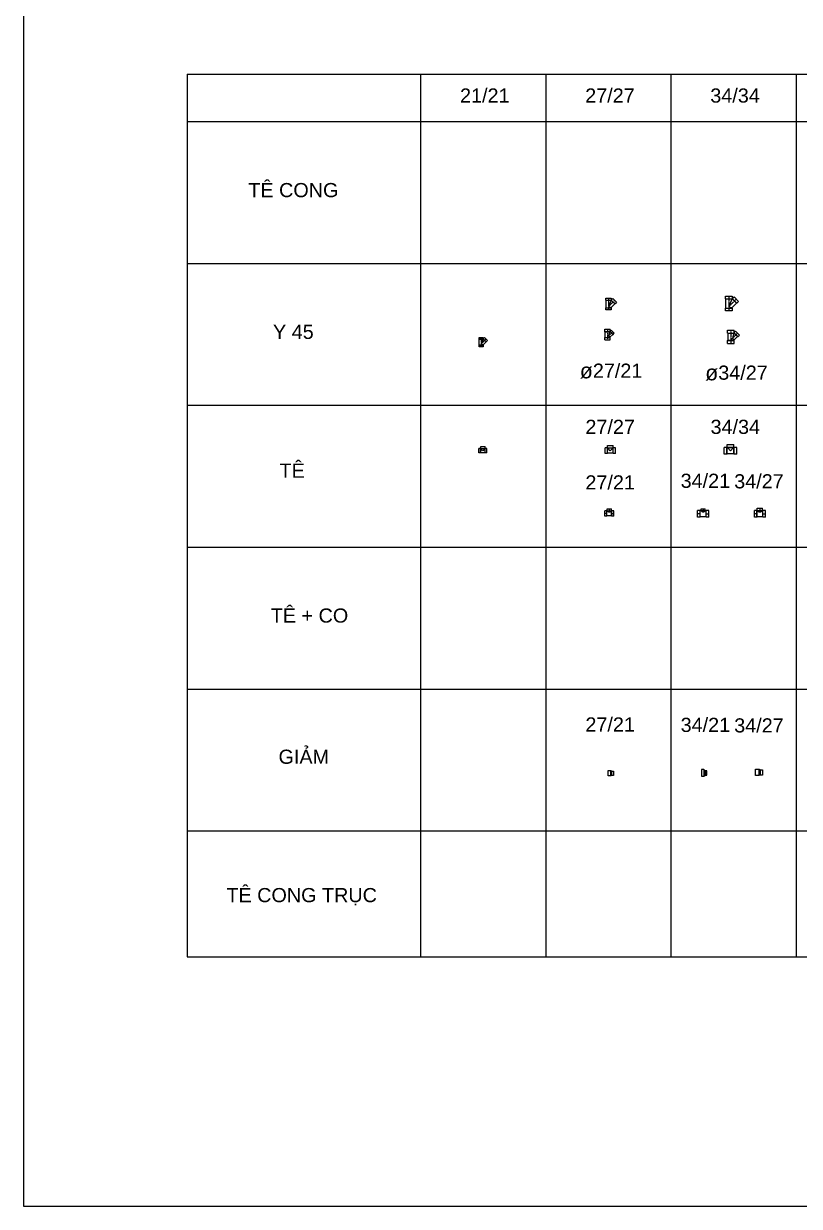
# Model space of a CAD drawing. Header units: millimetres. Extents: x 1218 to 72853, y -34712 to 16286.
# Drawn here: x 1218 to 5601, y -2726 to 3959 of the extents above; entities that cross this region are included whole.
import ezdxf
from ezdxf.enums import TextEntityAlignment as Align

# ---------------------------------------------------------------- set-up
doc = ezdxf.new("R2010")
doc.units = ezdxf.units.MM
doc.linetypes.add('CENTER2', pattern=[28.575, 19.05, -3.175, 3.175, -3.175])
doc.styles.get("Standard").update_dxf_attribs({"font": 'arial.ttf'})

# ---------------------------------------------------------------- blocks, each defined once
blk = doc.blocks.new('Y-D34x34 uPVC')
at = {"color": 8}
for p, q in [((-9.8, 18.4), (-9.8, -18.4)), ((-8.6, 17.3), (-8.6, -17.2)), ((0, 0), (-7.1, -17.2)), ((41.6, -17.2), (0, 0)), ((42, -17.2), (42, 17.3)), ((43.1, 18.4), (43.1, -18.4)), ((43.1, -18.7), (18.7, -43.1)), ((44.7, -18.7), (18.7, -44.7))]:
    blk.add_line(p, q, dxfattribs=at)
at = {"color": 8, "linetype": 'CENTER2', "ltscale": 0.25}
blk.add_line((0, 0), (41.9, -41.9), dxfattribs=at)
blk.add_lwpolyline([(18.7, -44.7), (18.7, -43.1), (-7.1, -17.2), (-8.6, -17.2), (-9.8, -18.4), (-24.1, -18.4), (-24.1, 18.4), (-9.8, 18.4), (-8.6, 17.3), (42, 17.3), (43.1, 18.4), (57.5, 18.4), (57.5, -18.4), (43.1, -18.4), (42, -17.2), (41.6, -17.2), (43.1, -18.7), (44.7, -18.7), (54.9, -28.9), (28.9, -54.9)], close=True)
blk.add_lwpolyline([(57.5, 0), (-24.1, 0)], dxfattribs=at)
at = {"flags": 1}
for p in [(-9.8, 0), (43.1, 0), (31.7, -31.7)]:
    blk.add_attdef('AMC', p, '', height=0.5, dxfattribs=at)
blk = doc.blocks.new('Y-D27x27 uPVC')
at = {"color": 8}
for p, q in [((-8, 15), (-8, -15)), ((-7, 14.1), (-7, -14.1)), ((0, 0), (-5.8, -14.1)), ((33.9, -14.1), (0, 0)), ((34.2, -14.1), (34.2, 14.1)), ((35.2, 15), (35.2, -15)), ((35.1, -15.2), (15.2, -35.1)), ((36.5, -15.2), (15.2, -36.5))]:
    blk.add_line(p, q, dxfattribs=at)
at = {"color": 8, "linetype": 'CENTER2', "ltscale": 0.25}
blk.add_line((0, 0), (34.1, -34.1), dxfattribs=at)
blk.add_lwpolyline([(15.2, -36.5), (15.2, -35.1), (-5.8, -14.1), (-7, -14.1), (-8, -15), (-19.7, -15), (-19.7, 15), (-8, 15), (-7, 14.1), (34.2, 14.1), (35.2, 15), (46.9, 15), (46.9, -15), (35.2, -15), (34.2, -14.1), (33.9, -14.1), (35.1, -15.2), (36.5, -15.2), (44.7, -23.5), (23.5, -44.7)], close=True)
blk.add_lwpolyline([(46.9, 0), (-19.7, 0)], dxfattribs=at)
at = {"flags": 1}
for p in [(-8, 0), (35.2, 0), (25.9, -25.9)]:
    blk.add_attdef('AMC', p, '', height=0.5, dxfattribs=at)
blk = doc.blocks.new('Y-D21x21 uPVC')
at = {"color": 8}
for p, q in [((-6.4, 12), (-6.4, -12)), ((-5.6, 11.3), (-5.6, -11.2)), ((0, 0), (-4.7, -11.2)), ((27.2, -11.2), (0, 0)), ((27.4, -11.2), (27.4, 11.3)), ((28.1, 12), (28.1, -12)), ((28.1, -12.2), (12.2, -28.1)), ((29.2, -12.2), (12.2, -29.2))]:
    blk.add_line(p, q, dxfattribs=at)
at = {"color": 8, "linetype": 'CENTER2', "ltscale": 0.25}
blk.add_line((0, 0), (27.3, -27.3), dxfattribs=at)
blk.add_lwpolyline([(12.2, -29.2), (12.2, -28.1), (-4.7, -11.2), (-5.6, -11.2), (-6.4, -12), (-15.7, -12), (-15.7, 12), (-6.4, 12), (-5.6, 11.3), (27.4, 11.3), (28.1, 12), (37.5, 12), (37.5, -12), (28.1, -12), (27.4, -11.2), (27.2, -11.2), (28.1, -12.2), (29.2, -12.2), (35.8, -18.8), (18.8, -35.8)], close=True)
blk.add_lwpolyline([(37.5, 0), (-15.7, 0)], dxfattribs=at)
at = {"flags": 1}
for p in [(-6.4, 0), (28.1, 0), (20.7, -20.7)]:
    blk.add_attdef('AMC', p, '', height=0.5, dxfattribs=at)
blk = doc.blocks.new('TE-D21x21 uPVC')
for p, q in [((-23.046875, -12.5), (-23.046875, 12.5)), ((-13.28125, 12.5), (-23.046875, 12.5)), ((-12.5, 11.71875), (-13.28125, 12.5)), ((-12.5, 23.046875), (12.5, 23.046875)), ((-12.5, 13.28125), (-12.5, 23.046875)), ((-11.71875, 12.5), (-12.5, 13.28125)), ((-11.71875, 11.71875), (-12.5, 11.71875)), ((-11.71875, 11.71875), (-11.71875, 12.5)), ((11.71875, 12.5), (12.5, 13.28125)), ((11.71875, 11.71875), (11.71875, 12.5)), ((12.5, 11.71875), (11.71875, 11.71875)), ((12.5, 13.28125), (12.5, 23.046875)), ((12.5, 11.71875), (13.28125, 12.5)), ((23.046875, 12.5), (13.28125, 12.5)), ((23.046875, -12.5), (23.046875, 12.5)), ((-13.28125, -12.5), (-23.046875, -12.5)), ((-12.5, -11.71875), (-13.28125, -12.5)), ((12.5, -11.71875), (-12.5, -11.71875)), ((12.5, -11.71875), (13.28125, -12.5)), ((23.046875, -12.5), (13.28125, -12.5))]:
    blk.add_line(p, q)
at = {"color": 8}
for p, q in [((-13.28125, -12.5), (-13.28125, 12.5)), ((-12.5, 13.28125), (12.5, 13.28125)), ((-12.5, -11.71875), (-12.5, 11.71875)), ((-11.71875, 12.5), (11.71875, 12.5)), ((0, 0), (-11.71875, 11.71875)), ((11.71875, 11.71875), (0, 0)), ((12.5, -11.71875), (12.5, 11.71875)), ((13.28125, -12.5), (13.28125, 12.5))]:
    blk.add_line(p, q, dxfattribs=at)
at = {"flags": 1}
for p in [(-13.28125, 0), (0, 13.28125), (13.28125, 0)]:
    blk.add_attdef('AMC', p, '', height=0.5, dxfattribs=at)
blk = doc.blocks.new('TE-D27x27 uPVC')
for p, q in [((-28.578125, -15.5), (-28.578125, 15.5)), ((-16.46875, 15.5), (-28.578125, 15.5)), ((-15.5, 14.53125), (-16.46875, 15.5)), ((-15.5, 28.578125), (15.5, 28.578125)), ((-15.5, 16.46875), (-15.5, 28.578125)), ((-14.53125, 15.5), (-15.5, 16.46875)), ((-14.53125, 14.53125), (-15.5, 14.53125)), ((-14.53125, 14.53125), (-14.53125, 15.5)), ((14.53125, 15.5), (15.5, 16.46875)), ((14.53125, 14.53125), (14.53125, 15.5)), ((15.5, 14.53125), (14.53125, 14.53125)), ((15.5, 16.46875), (15.5, 28.578125)), ((15.5, 14.53125), (16.46875, 15.5)), ((28.578125, 15.5), (16.46875, 15.5)), ((28.578125, -15.5), (28.578125, 15.5)), ((-16.46875, -15.5), (-28.578125, -15.5)), ((-15.5, -14.53125), (-16.46875, -15.5)), ((15.5, -14.53125), (-15.5, -14.53125)), ((15.5, -14.53125), (16.46875, -15.5)), ((28.578125, -15.5), (16.46875, -15.5))]:
    blk.add_line(p, q)
at = {"color": 8}
for p, q in [((-16.46875, -15.5), (-16.46875, 15.5)), ((-15.5, 16.46875), (15.5, 16.46875)), ((-15.5, -14.53125), (-15.5, 14.53125)), ((-14.53125, 15.5), (14.53125, 15.5)), ((0, 0), (-14.53125, 14.53125)), ((14.53125, 14.53125), (0, 0)), ((15.5, -14.53125), (15.5, 14.53125)), ((16.46875, -15.5), (16.46875, 15.5))]:
    blk.add_line(p, q, dxfattribs=at)
at = {"flags": 1}
for p in [(-16.46875, 0), (0, 16.46875), (16.46875, 0)]:
    blk.add_attdef('AMC', p, '', height=0.5, dxfattribs=at)
blk = doc.blocks.new('TE-D34x34 uPVC')
for p, q in [((-35.03125, -19), (-35.03125, 19)), ((-20.1875, 19), (-35.03125, 19)), ((-19, 17.8125), (-20.1875, 19)), ((-19, 35.03125), (19, 35.03125)), ((-19, 20.1875), (-19, 35.03125)), ((-17.8125, 19), (-19, 20.1875)), ((-17.8125, 17.8125), (-19, 17.8125)), ((-17.8125, 17.8125), (-17.8125, 19)), ((17.8125, 19), (19, 20.1875)), ((17.8125, 17.8125), (17.8125, 19)), ((19, 17.8125), (17.8125, 17.8125)), ((19, 20.1875), (19, 35.03125)), ((19, 17.8125), (20.1875, 19)), ((35.03125, 19), (20.1875, 19)), ((35.03125, -19), (35.03125, 19)), ((-20.1875, -19), (-35.03125, -19)), ((-19, -17.8125), (-20.1875, -19)), ((19, -17.8125), (-19, -17.8125)), ((19, -17.8125), (20.1875, -19)), ((35.03125, -19), (20.1875, -19))]:
    blk.add_line(p, q)
at = {"color": 8}
for p, q in [((-20.1875, -19), (-20.1875, 19)), ((-19, 20.1875), (19, 20.1875)), ((-19, -17.8125), (-19, 17.8125)), ((-17.8125, 19), (17.8125, 19)), ((0, 0), (-17.8125, 17.8125)), ((17.8125, 17.8125), (0, 0)), ((19, -17.8125), (19, 17.8125)), ((20.1875, -19), (20.1875, 19))]:
    blk.add_line(p, q, dxfattribs=at)
at = {"flags": 1}
for p in [(-20.1875, 0), (0, 20.1875), (20.1875, 0)]:
    blk.add_attdef('AMC', p, '', height=0.5, dxfattribs=at)
blk = doc.blocks.new('TE-D27x21 uPVC')
for p, q in [((-14.1, 15), (-25.8, 15)), ((-25.8, -15), (-25.8, 15)), ((-13.1, 14.1), (-14.1, 15)), ((-11.1, 14.1), (-13.1, 14.1)), ((-12, 15.5), (-12, 25.6)), ((-12, 25.6), (12, 25.6)), ((-11.1, 14.6), (-12, 15.5)), ((-11.1, 14.1), (-11.1, 14.6)), ((11.1, 14.6), (12, 15.5)), ((11.1, 14.1), (11.1, 14.6)), ((13.1, 14.1), (11.1, 14.1)), ((12, 15.5), (12, 25.6)), ((13.1, 14.1), (14.1, 15)), ((25.8, 15), (14.1, 15)), ((25.8, -15), (25.8, 15)), ((-14.1, -15), (-25.8, -15)), ((-13.1, -14.1), (-14.1, -15)), ((13.1, -14.1), (-13.1, -14.1)), ((13.1, -14.1), (14.1, -15)), ((25.8, -15), (14.1, -15))]:
    blk.add_line(p, q)
at = {"color": 8}
for p, q in [((-14.1, 0), (-25.8, 0)), ((-14.1, -15), (-14.1, 15)), ((-13.1, -14.1), (-13.1, 14.1)), ((-12, 15.5), (12, 15.5)), ((-11.1, 14.6), (11.1, 14.6)), ((0, 25.6), (0, 15.5)), ((13.1, -14.1), (13.1, 14.1)), ((14.1, -15), (14.1, 15)), ((14.1, 0), (25.8, 0))]:
    blk.add_line(p, q, dxfattribs=at)
blk.add_open_spline([(-11.1, 14.1), (-11.1, 14.1), (-11.1, 14.1), (-10.9, 13.9), (-10.7, 13.8), (-10.3, 13.5), (-10.1, 13.3), (-9.5, 12.9), (-9, 12.5), (-8.2, 12), (-8, 11.8), (-7.4, 11.4), (-7.1, 11.2), (-6.1, 10.7), (-5.4, 10.3), (-4, 9.6), (-3.2, 9.3), (-2, 9), (-1.6, 8.9), (-0.8, 8.8), (-0.4, 8.8), (0.4, 8.8), (0.8, 8.8), (1.6, 8.9), (2, 9), (3.2, 9.3), (4, 9.6), (5.4, 10.3), (6.1, 10.7), (7.1, 11.2), (7.4, 11.4), (8, 11.8), (8.2, 12), (9, 12.5), (9.5, 12.9), (10.1, 13.3), (10.3, 13.5), (10.7, 13.8), (10.9, 13.9), (11.1, 14.1), (11.1, 14.1), (11.1, 14.1)], degree=3, knots=[48.200018, 48.200018, 48.200018, 48.200018, 48.299161, 48.299161, 50.683504, 50.683504, 53.067847, 53.067847, 57.836533, 57.836533, 60.297414, 60.297414, 62.758294, 62.758294, 67.680056, 67.680056, 72.601817, 72.601817, 75.062698, 75.062698, 77.523578, 77.523578, 79.984459, 79.984459, 82.44534, 82.44534, 87.367101, 87.367101, 92.288863, 92.288863, 94.749743, 94.749743, 97.210624, 97.210624, 101.97931, 101.97931, 104.363653, 104.363653, 106.747996, 106.747996, 106.847138, 106.847138, 106.847138, 106.847138], dxfattribs=at)
at = {"flags": 1}
for p in [(-14.1, 0), (0, 15.5), (14.1, 0)]:
    blk.add_attdef('AMC', p, '', height=0.5, dxfattribs=at)
blk = doc.blocks.new('TE-D34x21 uPVC')
for p, q in [((-17.2, 18.4), (-31.6, 18.4)), ((-31.6, -18.4), (-31.6, 18.4)), ((-16.1, 17.2), (-17.2, 18.4)), ((-11.1, 17.2), (-16.1, 17.2)), ((-12, 18.7), (-12, 28.8)), ((-12, 28.8), (12, 28.8)), ((-11.1, 17.8), (-12, 18.7)), ((-11.1, 17.2), (-11.1, 17.8)), ((11.1, 17.8), (12, 18.7)), ((11.1, 17.2), (11.1, 17.8)), ((16.1, 17.2), (11.1, 17.2)), ((12, 18.7), (12, 28.8)), ((16.1, 17.2), (17.2, 18.4)), ((31.6, 18.4), (17.2, 18.4)), ((31.6, -18.4), (31.6, 18.4)), ((-17.2, -18.4), (-31.6, -18.4)), ((-16.1, -17.2), (-17.2, -18.4)), ((16.1, -17.2), (-16.1, -17.2)), ((16.1, -17.2), (17.2, -18.4)), ((31.6, -18.4), (17.2, -18.4))]:
    blk.add_line(p, q)
at = {"color": 8}
for p, q in [((-17.2, 0), (-31.6, 0)), ((-17.2, -18.4), (-17.2, 18.4)), ((-16.1, -17.2), (-16.1, 17.2)), ((-12, 18.7), (12, 18.7)), ((-11.1, 17.8), (11.1, 17.8)), ((0, 28.8), (0, 18.7)), ((16.1, -17.2), (16.1, 17.2)), ((17.2, -18.4), (17.2, 18.4)), ((17.2, 0), (31.6, 0))]:
    blk.add_line(p, q, dxfattribs=at)
blk.add_open_spline([(-11.1, 17.2), (-11.1, 17.2), (-11.1, 17.2), (-10.9, 17.1), (-10.7, 17), (-10.3, 16.7), (-10.1, 16.5), (-9.5, 16.1), (-9, 15.7), (-8.2, 15.2), (-8, 15), (-7.4, 14.6), (-7.1, 14.4), (-6.1, 13.9), (-5.4, 13.5), (-4, 12.8), (-3.2, 12.5), (-2, 12.2), (-1.6, 12.1), (-0.8, 12), (-0.4, 12), (0.4, 12), (0.8, 12), (1.6, 12.1), (2, 12.2), (3.2, 12.5), (4, 12.8), (5.4, 13.5), (6.1, 13.9), (7.1, 14.4), (7.4, 14.6), (8, 15), (8.2, 15.2), (9, 15.7), (9.5, 16.1), (10.1, 16.5), (10.3, 16.7), (10.7, 17), (10.9, 17.1), (11.1, 17.2), (11.1, 17.2), (11.1, 17.2)], degree=3, knots=[48.200018, 48.200018, 48.200018, 48.200018, 48.299161, 48.299161, 50.683504, 50.683504, 53.067847, 53.067847, 57.836533, 57.836533, 60.297414, 60.297414, 62.758294, 62.758294, 67.680056, 67.680056, 72.601817, 72.601817, 75.062698, 75.062698, 77.523578, 77.523578, 79.984459, 79.984459, 82.44534, 82.44534, 87.367101, 87.367101, 92.288863, 92.288863, 94.749743, 94.749743, 97.210624, 97.210624, 101.97931, 101.97931, 104.363653, 104.363653, 106.747996, 106.747996, 106.847138, 106.847138, 106.847138, 106.847138], dxfattribs=at)
at = {"flags": 1}
for p in [(-17.2, 0), (0, 18.7), (17.2, 0)]:
    blk.add_attdef('AMC', p, '', height=0.5, dxfattribs=at)
blk = doc.blocks.new('TE-D34x27 uPVC')
for p, q in [((-17.2, 18.4), (-31.6, 18.4)), ((-31.6, -18.4), (-31.6, 18.4)), ((-16.1, 17.2), (-17.2, 18.4)), ((-13.8, 17.2), (-16.1, 17.2)), ((-15, 19), (-15, 31.7)), ((-15, 31.7), (15, 31.7)), ((-13.8, 17.9), (-15, 19)), ((-13.8, 17.2), (-13.8, 17.9)), ((13.8, 17.9), (15, 19)), ((13.8, 17.2), (13.8, 17.9)), ((16.1, 17.2), (13.8, 17.2)), ((15, 19), (15, 31.7)), ((16.1, 17.2), (17.2, 18.4)), ((31.6, 18.4), (17.2, 18.4)), ((31.6, -18.4), (31.6, 18.4)), ((-17.2, -18.4), (-31.6, -18.4)), ((-16.1, -17.2), (-17.2, -18.4)), ((16.1, -17.2), (-16.1, -17.2)), ((16.1, -17.2), (17.2, -18.4)), ((31.6, -18.4), (17.2, -18.4))]:
    blk.add_line(p, q)
at = {"color": 8}
for p, q in [((-17.2, 0), (-31.6, 0)), ((-17.2, -18.4), (-17.2, 18.4)), ((-16.1, -17.2), (-16.1, 17.2)), ((-15, 19), (15, 19)), ((-13.8, 17.9), (13.8, 17.9)), ((0, 31.7), (0, 19)), ((16.1, -17.2), (16.1, 17.2)), ((17.2, -18.4), (17.2, 18.4)), ((17.2, 0), (31.6, 0))]:
    blk.add_line(p, q, dxfattribs=at)
blk.add_open_spline([(-13.8, 17.2), (-13.8, 17.2), (-13.8, 17.2), (-13.6, 17.1), (-13.4, 16.9), (-12.9, 16.6), (-12.7, 16.4), (-11.9, 15.8), (-11.3, 15.3), (-10.3, 14.7), (-10, 14.4), (-9.2, 14), (-8.8, 13.7), (-7.6, 13), (-6.8, 12.5), (-5, 11.7), (-4, 11.3), (-2.5, 10.9), (-2, 10.8), (-1, 10.7), (-0.5, 10.7), (0.5, 10.7), (1, 10.7), (2, 10.8), (2.5, 10.9), (4, 11.3), (5, 11.7), (6.8, 12.5), (7.6, 13), (8.8, 13.7), (9.2, 14), (10, 14.4), (10.3, 14.7), (11.3, 15.3), (11.9, 15.8), (12.7, 16.4), (12.9, 16.6), (13.4, 16.9), (13.6, 17.1), (13.8, 17.2), (13.8, 17.2), (13.8, 17.2)], degree=3, knots=[48.200018, 48.200018, 48.200018, 48.200018, 48.299161, 48.299161, 50.683504, 50.683504, 53.067847, 53.067847, 57.836533, 57.836533, 60.297414, 60.297414, 62.758294, 62.758294, 67.680056, 67.680056, 72.601817, 72.601817, 75.062698, 75.062698, 77.523578, 77.523578, 79.984459, 79.984459, 82.44534, 82.44534, 87.367101, 87.367101, 92.288863, 92.288863, 94.749743, 94.749743, 97.210624, 97.210624, 101.97931, 101.97931, 104.363653, 104.363653, 106.747996, 106.747996, 106.847138, 106.847138, 106.847138, 106.847138], dxfattribs=at)
at = {"flags": 1}
for p in [(-17.2, 0), (0, 19), (17.2, 0)]:
    blk.add_attdef('AMC', p, '', height=0.5, dxfattribs=at)
blk = doc.blocks.new('GIAM-D34x27 uPVC')
at = {"color": 8}
for p, q in [((-2.2, -18.4), (-2.2, 18.4)), ((4.7, -15), (4.7, 15))]:
    blk.add_line(p, q, dxfattribs=at)
blk.add_lwpolyline([(16, 15), (16, -15), (4.7, -15), (-2.2, -18.4), (-22.6, -18.4), (-22.6, 18.4), (-2.2, 18.4), (4.7, 15)], close=True)
at = {"flags": 1}
for p in [(-2.2, 0), (4.7, 0)]:
    blk.add_attdef('AMC', p, '', height=0.5, dxfattribs=at)
blk = doc.blocks.new('GIAM-D34x21 uPVC')
at = {"color": 8}
for p, q in [((-2.2, 18.4), (-2.2, -18.4)), ((5.6, 12), (5.6, -12))]:
    blk.add_line(p, q, dxfattribs=at)
blk.add_lwpolyline([(5.6, 12), (-2.2, 18.4), (-15.7, 18.4), (-15.7, -18.4), (-2.2, -18.4), (5.6, -12), (15.7, -12), (15.7, 12)], close=True)
at = {"flags": 1}
for p in [(-2.2, 0), (5.6, 0)]:
    blk.add_attdef('AMC', p, '', height=0.5, dxfattribs=at)
blk = doc.blocks.new('GIAM-D27x21 uPVC')
at = {"color": 8}
for p, q in [((-1.6, -15), (-1.6, 15)), ((3.9, -12), (3.9, 12))]:
    blk.add_line(p, q, dxfattribs=at)
blk.add_lwpolyline([(13, 12), (13, -12), (3.9, -12), (-1.6, -15), (-18, -15), (-18, 15), (-1.6, 15), (3.9, 12)], close=True)
at = {"flags": 1}
for p in [(-1.6, 0), (3.9, 0)]:
    blk.add_attdef('AMC', p, '', height=0.5, dxfattribs=at)
blk = doc.blocks.new('Y-D27x21 uPVC')
for p, q in [((-15.1, 30.6), (-15.1, 43.5)), ((-15.1, 43.5), (15.1, 43.5)), ((-14, 29.5), (-15.1, 30.6)), ((-14, 29.5), (-14, -2.2)), ((14, -1.6), (30.3, 14.6)), ((15.1, 32.3), (15.1, 43.5)), ((15.1, 32.3), (21.1, 38.4)), ((21.1, 38.4), (38.4, 21.1)), ((30.3, 14.6), (31.8, 14.6)), ((31.8, 14.6), (38.4, 21.1)), ((-14, -2.2), (-15.1, -3.3)), ((-15.1, -16.2), (-15.1, -3.3)), ((-15.1, -16.2), (15.1, -16.2)), ((14, -1.6), (14, -2.2)), ((14, -2.2), (15.1, -3.3)), ((15.1, -16.2), (15.1, -3.3))]:
    blk.add_line(p, q)
at = {"color": 8}
for p, q in [((-15.1, 30.6), (14.9, 30.6)), ((-14, 29.5), (14, 29.5)), ((14.7, 30.2), (30.3, 14.6)), ((14.9, 31.6), (31.8, 14.6)), ((-15.1, -3.3), (15.1, -3.3)), ((-14, -2.2), (14, -2.2))]:
    blk.add_line(p, q, dxfattribs=at)
at = {"color": 8, "linetype": 'CENTER2', "ltscale": 0.25}
blk.add_line((0, 0), (29.7, 29.7), dxfattribs=at)
blk.add_lwpolyline([(0, 43.5), (0, -16.2)], dxfattribs=at)
at = {"color": 8}
for points, knots in [([(14, 29.5), (14, 29.5), (13.9, 29.4), (13.9, 29.3), (13.8, 29.2), (13.8, 28.9), (13.7, 28.8), (13.6, 28.4), (13.5, 28.1), (13.2, 27.5), (13.1, 27.1), (12.9, 26.4), (12.7, 26.1), (12.5, 25.3), (12.4, 24.9), (12, 24), (11.9, 23.4), (11.5, 22.2), (11.3, 21.5), (10.9, 20.3), (10.7, 19.6), (10.3, 18.3), (10.1, 17.6), (9.7, 16.2), (9.6, 15.5), (9.3, 14.1), (9.1, 13.4), (8.9, 12), (8.8, 11.4), (8.6, 10), (8.6, 9.3), (8.6, 8.6), (8.6, 8.2), (8.6, 7.8), (8.7, 7), (8.7, 6.6), (8.9, 5.9), (8.9, 5.5), (9.2, 4.7), (9.3, 4.4), (9.6, 3.7), (9.7, 3.3), (10.1, 2.7), (10.2, 2.4), (10.6, 1.8), (10.8, 1.6), (11.2, 1.1), (11.4, 0.9), (11.7, 0.5), (11.9, 0.3), (12.2, -0.1), (12.4, -0.2), (12.7, -0.5), (12.8, -0.6), (13.1, -0.9), (13.2, -1), (13.5, -1.2), (13.6, -1.3), (13.7, -1.4), (13.8, -1.5), (13.9, -1.5), (14, -1.6), (14, -1.6), (14, -1.6), (14, -1.6)], [167.258807, 167.258807, 167.258807, 167.258807, 168.361284, 168.361284, 170.565726, 170.565726, 172.770168, 172.770168, 176.441741, 176.441741, 180.113314, 180.113314, 183.784887, 183.784887, 187.45646, 187.45646, 192.99296, 192.99296, 198.52946, 198.52946, 204.06596, 204.06596, 209.60246, 209.60246, 215.138961, 215.138961, 220.675461, 220.675461, 226.211961, 226.211961, 231.748461, 231.748461, 231.748461, 234.875302, 234.875302, 238.002142, 238.002142, 241.128982, 241.128982, 244.255823, 244.255823, 247.382663, 247.382663, 250.509503, 250.509503, 253.636344, 253.636344, 256.763184, 256.763184, 259.646115, 259.646115, 262.529046, 262.529046, 265.411976, 265.411976, 268.294907, 268.294907, 271.177838, 271.177838, 274.060769, 274.060769, 276.943699, 276.943699, 279.82663, 279.82663, 279.82663, 279.82663]), ([(14.9, 30.6), (14.8, 30.5), (14.8, 30.4), (14.7, 30.3), (14.7, 30.3), (14.7, 30.2)], [2.659589, 2.659589, 2.659589, 2.659589, 5.092035, 5.092035, 6.89324, 6.89324, 6.89324, 6.89324]), ([(14.9, 30.6), (14.9, 30.8), (14.9, 31), (14.9, 31.4), (14.9, 31.5), (14.9, 31.6)], [2.018682, 2.018682, 2.018682, 2.018682, 3.54514, 3.54514, 4.403199, 4.403199, 4.403199, 4.403199])]:
    blk.add_open_spline(points, degree=3, knots=knots, dxfattribs=at)
blk.add_open_spline([(14.7, 30.2), (14.4, 30), (14.2, 29.7), (14, 29.5)], degree=3, dxfattribs=at)
blk.add_open_spline([(15.1, 32.3), (15.1, 32.3), (15.1, 32.3), (15.1, 32.3), (15.1, 32.2), (15.1, 32.2), (15, 32.1), (15, 31.9), (15, 31.9), (14.9, 31.7), (14.9, 31.7), (14.9, 31.6)], degree=3, knots=[13.656763, 13.656763, 13.656763, 13.656763, 15.363859, 15.363859, 17.070954, 17.070954, 18.778049, 18.778049, 20.485145, 20.485145, 21.52319, 21.52319, 21.52319, 21.52319])
at = {"flags": 1}
for p in [(0, 30.6), (23.2, 23.2), (0, -3.3)]:
    blk.add_attdef('AMC', p, '', height=0.5, dxfattribs=at)
blk = doc.blocks.new('Y-D34x27 uPVC')
for p, q in [((-19, 38.5), (-19, 54.7)), ((-19, 54.7), (19, 54.7)), ((-17.6, 37.1), (-19, 38.5)), ((-17.6, 37.1), (-17.6, -2.8)), ((17.6, -2.1), (38, 18.4)), ((19, 40.6), (19, 54.7)), ((19, 40.6), (26.5, 48.2)), ((26.5, 48.2), (48.2, 26.5)), ((38, 18.4), (40, 18.4)), ((40, 18.4), (48.2, 26.5)), ((-17.6, -2.8), (-19, -4.2)), ((-19, -20.4), (-19, -4.2)), ((-19, -20.4), (19, -20.4)), ((17.6, -2.1), (17.6, -2.8)), ((17.6, -2.8), (19, -4.2)), ((19, -20.4), (19, -4.2))]:
    blk.add_line(p, q)
at = {"color": 8}
for p, q in [((-19, 38.5), (18.7, 38.5)), ((-17.6, 37.1), (17.5, 37.1)), ((18.4, 37.9), (38, 18.4)), ((18.7, 39.7), (40, 18.4)), ((-19, -4.2), (19, -4.2)), ((-17.6, -2.8), (17.6, -2.8))]:
    blk.add_line(p, q, dxfattribs=at)
at = {"color": 8, "linetype": 'CENTER2', "ltscale": 0.25}
blk.add_line((0, 0), (37.4, 37.4), dxfattribs=at)
blk.add_lwpolyline([(0, 54.7), (0, -20.4)], dxfattribs=at)
at = {"color": 8}
for points, knots in [([(17.5, 37.1), (17.5, 37), (17.5, 37), (17.4, 36.8), (17.4, 36.7), (17.3, 36.3), (17.2, 36.2), (17, 35.7), (16.9, 35.3), (16.6, 34.5), (16.5, 34.1), (16.2, 33.2), (16, 32.7), (15.7, 31.8), (15.5, 31.3), (15.1, 30.1), (14.9, 29.4), (14.4, 27.8), (14.1, 27.1), (13.6, 25.4), (13.4, 24.6), (12.9, 22.9), (12.7, 22.1), (12.2, 20.4), (12, 19.5), (11.6, 17.7), (11.5, 16.9), (11.2, 15.1), (11, 14.3), (10.9, 12.5), (10.8, 11.7), (10.8, 10.8), (10.8, 10.3), (10.8, 9.8), (10.9, 8.8), (11, 8.3), (11.1, 7.4), (11.2, 6.9), (11.5, 5.9), (11.6, 5.5), (12, 4.6), (12.2, 4.2), (12.6, 3.4), (12.9, 3), (13.3, 2.3), (13.6, 2), (14, 1.4), (14.3, 1.1), (14.7, 0.6), (14.9, 0.4), (15.4, -0.1), (15.6, -0.3), (15.9, -0.6), (16.1, -0.8), (16.5, -1.1), (16.6, -1.2), (16.9, -1.5), (17, -1.6), (17.2, -1.8), (17.3, -1.8), (17.5, -1.9), (17.5, -2), (17.6, -2), (17.6, -2.1), (17.6, -2.1)], [167.258807, 167.258807, 167.258807, 167.258807, 168.361284, 168.361284, 170.565726, 170.565726, 172.770168, 172.770168, 176.441741, 176.441741, 180.113314, 180.113314, 183.784887, 183.784887, 187.45646, 187.45646, 192.99296, 192.99296, 198.52946, 198.52946, 204.06596, 204.06596, 209.60246, 209.60246, 215.138961, 215.138961, 220.675461, 220.675461, 226.211961, 226.211961, 231.748461, 231.748461, 231.748461, 234.875302, 234.875302, 238.002142, 238.002142, 241.128982, 241.128982, 244.255823, 244.255823, 247.382663, 247.382663, 250.509503, 250.509503, 253.636344, 253.636344, 256.763184, 256.763184, 259.646115, 259.646115, 262.529046, 262.529046, 265.411976, 265.411976, 268.294907, 268.294907, 271.177838, 271.177838, 274.060769, 274.060769, 276.943699, 276.943699, 279.82663, 279.82663, 279.82663, 279.82663]), ([(18.7, 38.5), (18.6, 38.3), (18.5, 38.2), (18.5, 38.1), (18.4, 38), (18.4, 37.9)], [2.659589, 2.659589, 2.659589, 2.659589, 5.092035, 5.092035, 6.89324, 6.89324, 6.89324, 6.89324]), ([(18.7, 38.5), (18.7, 38.7), (18.7, 39), (18.7, 39.4), (18.7, 39.5), (18.7, 39.7)], [2.018682, 2.018682, 2.018682, 2.018682, 3.54514, 3.54514, 4.403199, 4.403199, 4.403199, 4.403199])]:
    blk.add_open_spline(points, degree=3, knots=knots, dxfattribs=at)
blk.add_open_spline([(18.4, 37.9), (18.1, 37.7), (17.8, 37.4), (17.5, 37.1)], degree=3, dxfattribs=at)
blk.add_open_spline([(19, 40.6), (19, 40.6), (19, 40.6), (19, 40.6), (19, 40.5), (18.9, 40.4), (18.9, 40.3), (18.8, 40.1), (18.8, 40), (18.7, 39.8), (18.7, 39.8), (18.7, 39.7)], degree=3, knots=[13.656763, 13.656763, 13.656763, 13.656763, 15.363859, 15.363859, 17.070954, 17.070954, 18.778049, 18.778049, 20.485145, 20.485145, 21.52319, 21.52319, 21.52319, 21.52319])
at = {"flags": 1}
for p in [(0, 38.5), (29.2, 29.2), (0, -4.2)]:
    blk.add_attdef('AMC', p, '', height=0.5, dxfattribs=at)

msp = doc.modelspace()

# ---------------------------------------------------------------- linework, layer by layer
for p, q in [((2141.9, 3673.6), (2141.9, -1314.6)), ((2141.9, 3673.6), (23966.6, 3673.6)), ((3461.2, 3673.6), (3461.2, -1314.6)), ((4168.3, 3673.6), (4168.3, -1314.6)), ((4875.4, 3673.6), (4875.4, -1314.6)), ((5582.4, 3673.6), (5582.4, -1314.6)), ((2141.9, 3405.7), (23966.6, 3405.7)), ((2141.9, 2603.9), (23966.6, 2603.9)), ((2141.9, 1802), (23966.6, 1802)), ((2141.9, 1000.2), (23966.6, 1000.2)), ((2141.9, 198.3), (23966.6, 198.3)), ((2141.9, -603.5), (23966.6, -603.5)), ((2141.9, -1314.6), (23966.6, -1314.6))]:
    msp.add_line(p, q)
msp.add_lwpolyline([(1218, 16285.6), (25232.7, 16285.6), (25232.7, -2725.9), (1218, -2725.9)], close=True)

# ---------------------------------------------------------------- block references
at = {"rotation": 90}
for name, p in [('Y-D27x27 uPVC', (4522.9, 2360.7)), ('Y-D34x34 uPVC', (5202.9, 2360.7)), ('Y-D21x21 uPVC', (3802.9, 2148.7))]:
    msp.add_blockref(name, p, dxfattribs=at)
for name, p in [('Y-D27x21 uPVC', (4516.4, 2188.3)), ('Y-D34x27 uPVC', (5214.1, 2172.3)), ('TE-D21x21 uPVC', (3812.9, 1545.4)), ('TE-D27x27 uPVC', (4532.9, 1545.4)), ('TE-D34x34 uPVC', (5211.9, 1545.4)), ('TE-D27x21 uPVC', (4526.8, 1190.5)), ('TE-D34x21 uPVC', (5057.5, 1188.2)), ('TE-D34x27 uPVC', (5378.4, 1188.4)), ('GIAM-D27x21 uPVC', (4538, -278)), ('GIAM-D34x21 uPVC', (5063.3, -275.7)), ('GIAM-D34x27 uPVC', (5376.1, -272.7))]:
    msp.add_blockref(name, p)

# ---------------------------------------------------------------- texts
at = {"color": 2, "ltscale": 500}
for s, p in [('21/21', (3823.6, 3553.1)), ('27/27', (4530.7, 3553.1)), ('34/34', (5237.7, 3553.1)), ('27/27', (4532, 1680.3)), ('34/34', (5239.1, 1680.3)), ('27/21', (4532, 1366.2)), ('34/21', (5070.1, 1375.5)), ('34/27', (5372.8, 1372.6)), ('27/21', (4532, -2)), ('34/21', (5070.1, -4.3)), ('34/27', (5372.8, -7.3))]:
    msp.add_text(s, height=80, rotation=360, dxfattribs=at).set_placement(p, align=Align.MIDDLE_CENTER)
at = {"color": 1, "ltscale": 500}
for s, p in [('TÊ CONG', (2741.9, 3018.6)), ('Y 45', (2741.9, 2217.4)), ('TÊ', (2734.9, 1432.6)), ('TÊ + CO', (2833.1, 613.7)), ('GIẢM', (2800.9, -184.5)), ('TÊ CONG TRỤC', (2788.9, -966.6))]:
    msp.add_text(s, height=80, rotation=360, dxfattribs=at).set_placement(p, align=Align.MIDDLE_CENTER)
at = {"color": 2, "ltscale": 500, "char_height": 80, "attachment_point": 1}
for s, insert in [('{\\H1.08333x;ø\\A1;\\H0.92308x;27/21}', (4360.2, 2041.2)), ('{\\H1.08333x;ø\\A1;\\H0.92308x;34/27}', (5068.9, 2030))]:
    msp.add_mtext_dynamic_manual_height_columns(s, width=2693.132, gutter_width=15, heights=[0], dxfattribs=dict(at, insert=insert))

doc.saveas('drawing.dxf')
